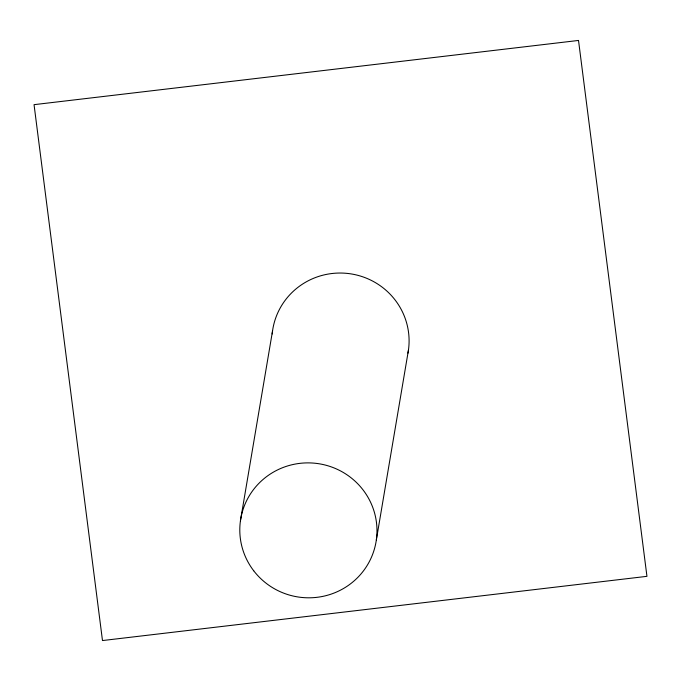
<?xml version="1.0" encoding="UTF-8"?>
<svg xmlns="http://www.w3.org/2000/svg" width="681" height="681" viewBox="0 0 681 681"><rect width="100%" height="100%" fill="white"/><g stroke="black" fill="none" stroke-linecap="round" stroke-linejoin="round"><path stroke-width="1.02" d="M240.436 520.761L272.545 330.915M376.346 539.931L408.455 350.085M272.187 333.988A68.628 67.436 9.6 0 1 349.855 273.719A68.628 67.436 9.6 0 1 407.953 353.141M578.518 40.443L34.05 104.661L102.482 640.557L646.95 576.339L578.518 40.443M253.724 570.789A68.628 67.436 9.6 0 0 371.605 556.888A68.628 67.436 9.6 0 0 299.836 463.361A68.628 67.436 9.6 0 0 253.724 570.789"/></g></svg>
